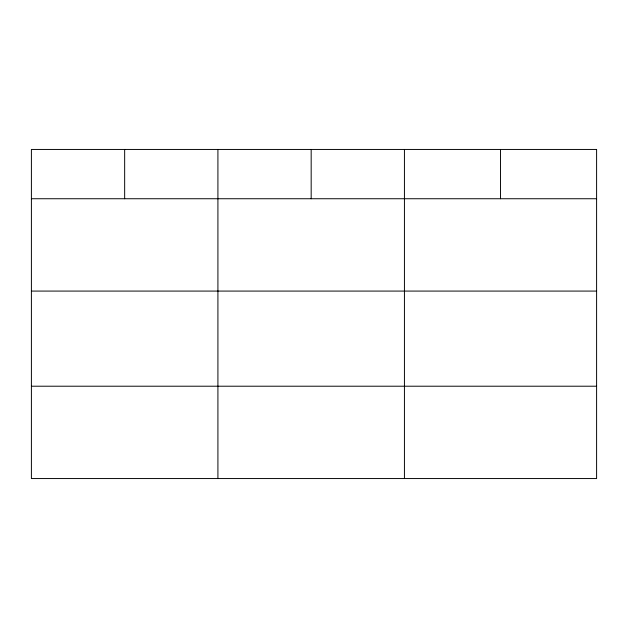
<?xml version="1.0" encoding="UTF-8"?>
<svg xmlns="http://www.w3.org/2000/svg" width="628" height="628" viewBox="0 0 628 628"><rect width="100%" height="100%" fill="white"/><g stroke="black" fill="none" stroke-linecap="round" stroke-linejoin="round"><path stroke-width="0.94" d="M31.4 198.738L596.6 198.738M31.4 291.078L596.6 291.078M31.4 386.212L596.6 386.212M500.516 149.448L500.516 198.738M404.432 149.448L404.432 478.552M311.174 149.448L311.174 198.738M217.916 149.448L217.916 478.552M124.658 149.448L124.658 198.738M596.6 149.448L31.4 149.448L31.4 478.552L596.6 478.552L596.6 149.448"/></g></svg>
